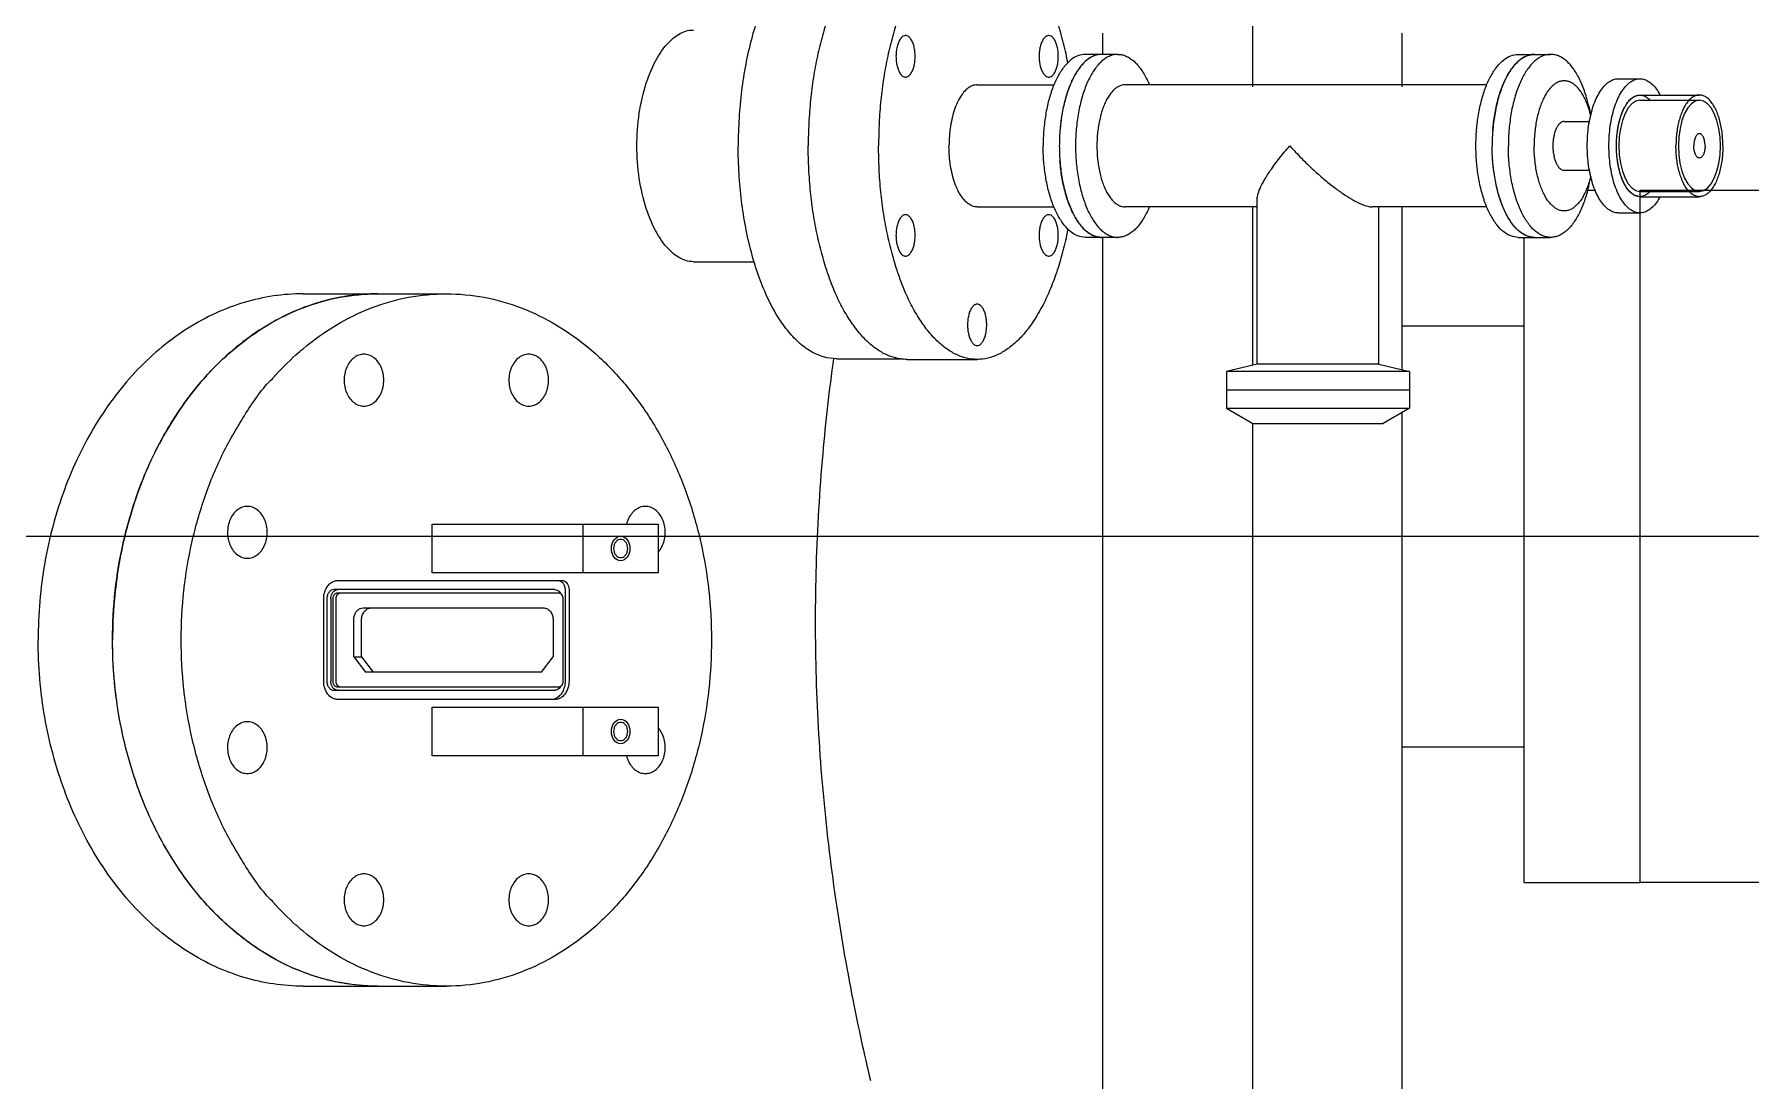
# Model space of a CAD drawing. Extents: x -50 to 48714, y -13211 to 6743.
# Drawn here: x 24376.2 to 24657.6, y -11640.5 to -11469 of the extents above; entities that cross this region are included whole.
import ezdxf

# ---------------------------------------------------------------- set-up
doc = ezdxf.new("R2010")
doc.units = 0
doc.header["$LTSCALE"] = 50
doc.linetypes.add('MITTEX2', pattern=[101.6, 63.5, -12.7, 12.7, -12.7])
doc.layers.get('0').update_dxf_attribs({"linetype": 'CONTINUOUS'})
doc.layers.add('MITTEX2', color=5, linetype='MITTEX2')

# ---------------------------------------------------------------- blocks, each defined once
blk = doc.blocks.new('GK_UE46PGM_S')
at = {"linetype": 'BYBLOCK'}
for p, q in [((-326, 73.7), (-326, 112.5)), ((-350.5, 73.7), (-350.5, 82.5)), ((-301.4, 79), (-301.4, 82.5)), ((-369.5, 79), (-374.82, 79)), ((-303.86, 79), (-298.54, 79)), ((-385.91, 75), (-389.46, 75)), ((-364.36, 74), (-305.05, 74)), ((-280.8, 74), (-293.4, 74)), ((-389.46, 72.33), (-399.21, 72.33)), ((-389.46, 71.47), (-399.21, 71.47)), ((-381.07, 70.49), (-381.39, 69)), ((-377.04, 68), (-381.19, 68)), ((-377.04, 60), (-381.19, 60)), ((-389.46, 56.53), (-399.21, 56.53)), ((-380.88, 56.75), (-382.1, 56.75)), ((-381.07, 57.51), (-381.39, 59)), ((-389.46, 55.67), (-399.21, 55.67)), ((-364.36, 54), (-345.55, 54)), ((-350.5, 27.29), (-350.5, 54)), ((-346.68, 28.23), (-346.68, 54)), ((-326.68, 28.23), (-326.68, 55.14)), ((-326.68, 54), (-305.05, 54)), ((-326, 28.06), (-326, 54)), ((-280.8, 54), (-293.4, 54)), ((-389.5, -56.75), (-389.5, 53)), ((-385.91, 53), (-389.46, 53)), ((-369.5, 49), (-374.82, 49)), ((-370.5, -56.75), (-370.5, 49)), ((-303.86, 49), (-298.54, 49)), ((-301.4, -140.5), (-301.4, 49)), ((-234.28, 45), (-244.26, 45)), ((-170.31, 39.75), (-193.77, 39.75)), ((-350.5, 34.5), (-370.5, 34.5)), ((-346.68, 28.23), (-351.68, 27)), ((-346.68, 28.23), (-326.68, 28.23)), ((-326.68, 28.23), (-321.68, 27)), ((-269.27, 29), (-280.8, 29)), ((-257.73, 29.1), (-268.18, 29.1)), ((-351.68, 27), (-321.68, 27)), ((-351.68, 27), (-351.68, 21)), ((-321.68, 27), (-321.68, 21)), ((-321.68, 24), (-351.68, 24)), ((-321.68, 21), (-351.68, 21)), ((-351.68, 21), (-347.35, 18.5)), ((-350.5, -140.5), (-350.5, 20.32)), ((-321.68, 21), (-326.01, 18.5)), ((-326.01, 18.5), (-347.35, 18.5)), ((-326, -140.5), (-326, 18.5)), ((-191.47, 2), (-228.48, 2)), ((-228.48, 2), (-228.48, -6)), ((-216.22, -6), (-216.22, 2)), ((-191.47, -6), (-191.47, 2)), ((-228.48, -6), (-191.47, -6)), ((-175.96, -7.25), (-212.73, -7.25)), ((-213.88, -8.75), (-213.88, -23.75)), ((-213.24, -8.75), (-213.24, -23.75)), ((-212.86, -10.25), (-212.86, -23.75)), ((-175.96, -9.25), (-212.1, -9.25)), ((-211.58, -8.75), (-175.32, -8.75)), ((-175.71, -23.75), (-175.71, -10.25)), ((-175.19, -23.75), (-175.19, -10.25)), ((-174.81, -10.25), (-174.81, -23.75)), ((-174.17, -10.25), (-174.17, -23.75)), ((-173.66, -23.75), (-173.66, -10.25)), ((-211.27, -13.75), (-211.27, -19.75)), ((-180.11, -11.75), (-209.74, -11.75)), ((-179.87, -19.75), (-179.87, -13.75)), ((-178.58, -19.75), (-178.58, -13.75)), ((-209.36, -22.25), (-211.27, -19.75)), ((-209.36, -22.25), (-180.5, -22.25)), ((-179.87, -19.75), (-181.78, -22.25)), ((-178.58, -19.75), (-180.5, -22.25)), ((-178.58, -19.75), (-179.87, -19.75)), ((-212.1, -24.75), (-175.96, -24.75)), ((-175.32, -25.25), (-211.58, -25.25)), ((-191.47, -28), (-228.48, -28)), ((-228.48, -28), (-228.48, -36)), ((-216.22, -36), (-216.22, -28)), ((-211.58, -26.75), (-175.96, -26.75)), ((-191.47, -36), (-191.47, -28)), ((-350.5, -34.5), (-370.5, -34.5)), ((-228.48, -36), (-191.47, -36)), ((-370.5, -56.75), (-389.5, -56.75)), ((-170.31, -73.75), (-193.77, -73.75))]:
    blk.add_line(p, q, dxfattribs=at)
for points in [[(-402.66, 64), (-402.6, 65.45), (-402.4, 66.85), (-402.09, 68.14), (-401.65, 69.29), (-401.13, 70.21), (-400.54, 70.9), (-399.9, 71.33), (-399.21, 71.47)], [(-399.21, 71.47), (-398.54, 71.33), (-397.9, 70.91), (-397.3, 70.23), (-396.77, 69.29), (-396.34, 68.16), (-396.03, 66.87), (-395.83, 65.48), (-395.76, 64)], [(-389.46, 71.47), (-388.79, 71.33), (-388.14, 70.91), (-387.55, 70.23), (-387.02, 69.29), (-386.59, 68.16), (-386.27, 66.87), (-386.07, 65.48), (-386, 64)], [(-399.21, 56.53), (-399.88, 56.67), (-400.53, 57.09), (-401.12, 57.77), (-401.65, 58.71), (-402.08, 59.84), (-402.4, 61.13), (-402.6, 62.52), (-402.66, 64)], [(-395.76, 64), (-395.83, 62.55), (-396.02, 61.15), (-396.34, 59.86), (-396.77, 58.71), (-397.29, 57.79), (-397.89, 57.1), (-398.53, 56.67), (-399.21, 56.53)], [(-386, 64), (-386.07, 62.55), (-386.26, 61.15), (-386.58, 59.86), (-387.02, 58.71), (-387.54, 57.79), (-388.13, 57.1), (-388.77, 56.67), (-389.46, 56.53)], [(-220.82, -2), (-220.85, -1.61), (-220.93, -1.24), (-221.07, -0.89), (-221.27, -0.59), (-221.5, -0.34), (-221.76, -0.15), (-222.05, -0.04), (-222.35, 0), (-222.65, -0.04), (-222.93, -0.15), (-223.2, -0.33), (-223.43, -0.59), (-223.62, -0.89), (-223.76, -1.23), (-223.85, -1.6), (-223.88, -2)], [(-223.88, -2), (-223.85, -2.39), (-223.77, -2.76), (-223.62, -3.11), (-223.43, -3.41), (-223.2, -3.66), (-222.94, -3.85), (-222.65, -3.96), (-222.35, -4), (-222.05, -3.96), (-221.76, -3.85), (-221.5, -3.67), (-221.27, -3.41), (-221.08, -3.11), (-220.93, -2.77), (-220.85, -2.4), (-220.82, -2)], [(-220.82, -32), (-220.85, -31.61), (-220.93, -31.24), (-221.07, -30.89), (-221.27, -30.59), (-221.5, -30.34), (-221.76, -30.15), (-222.05, -30.04), (-222.35, -30), (-222.65, -30.04), (-222.93, -30.15), (-223.2, -30.33), (-223.43, -30.59), (-223.62, -30.89), (-223.76, -31.23), (-223.85, -31.6), (-223.88, -32)], [(-223.88, -32), (-223.85, -32.39), (-223.77, -32.76), (-223.62, -33.11), (-223.43, -33.41), (-223.2, -33.66), (-222.94, -33.85), (-222.65, -33.96), (-222.35, -34), (-222.05, -33.96), (-221.76, -33.85), (-221.5, -33.67), (-221.27, -33.41), (-221.08, -33.11), (-220.93, -32.77), (-220.85, -32.4), (-220.82, -32)]]:
    blk.add_lwpolyline(points, dxfattribs=at)
blk.add_arc((7, 8), 126.5, 145.3814, 134.7385, dxfattribs=at)
for points, start_tangent, end_tangent in [([(-280.8, 99), (-279.92, 98.95), (-278.18, 98.54), (-276.47, 97.72), (-274.82, 96.51), (-273.23, 94.92), (-271.73, 92.97), (-270.33, 90.68), (-269.06, 88.07), (-267.93, 85.18), (-266.95, 82.04), (-266.13, 78.7), (-265.48, 75.18), (-265.01, 71.52), (-264.73, 67.78), (-264.64, 64)], (1, 0), (0, -1)), ([(-261.37, 94.54), (-260.2, 92.97), (-258.8, 90.68), (-257.53, 88.07), (-256.4, 85.18), (-255.42, 82.04), (-254.6, 78.7), (-253.95, 75.18), (-253.48, 71.52), (-253.2, 67.78), (-253.1, 64)], (0.636494, -0.771282), (0, -1)), ([(-248.79, 93.03), (-247.92, 91.69), (-246.34, 88.68), (-244.95, 85.25), (-243.78, 81.45), (-242.85, 77.36), (-242.17, 73.03), (-241.76, 68.56), (-241.62, 64)], (0.568989, -0.822345), (0, -1)), ([(-295.69, 77.59), (-295.46, 78.7), (-294.64, 82.04), (-294.08, 83.94)], (0.191058, 0.981579), (0.304817, 0.952411)), ([(-294.1, 78.68), (-294.06, 79.49), (-293.92, 80.26), (-293.71, 80.93), (-293.43, 81.47), (-293.09, 81.85), (-292.72, 82.05), (-292.53, 82.07)], (0, 1), (1, 0)), ([(-292.53, 82.07), (-292.34, 82.05), (-291.98, 81.85), (-291.64, 81.47), (-291.36, 80.93), (-291.14, 80.26), (-291.01, 79.49), (-290.96, 78.68)], (1, 0), (0, -1)), ([(-270.63, 78.68), (-270.58, 79.49), (-270.45, 80.26), (-270.24, 80.93), (-269.95, 81.47), (-269.62, 81.85), (-269.25, 82.05), (-269.06, 82.07)], (0, 1), (1, 0)), ([(-269.06, 82.07), (-268.87, 82.05), (-268.5, 81.85), (-268.17, 81.47), (-267.89, 80.93), (-267.67, 80.26), (-267.54, 79.49), (-267.49, 78.68)], (1, 0), (0, -1)), ([(-230.77, 81.48), (-233.02, 82.81), (-234.28, 82.99)], (-0.747295, 0.664492), (-1, 0.000705)), ([(-381.07, 70.49), (-381.02, 70.69), (-380.71, 71.9), (-380.35, 73.04), (-379.94, 74.11), (-379.49, 75.09), (-378.99, 75.97), (-378.47, 76.75), (-377.91, 77.43), (-377.32, 77.99), (-376.72, 78.43), (-376.09, 78.74), (-375.46, 78.94), (-374.82, 79)], (0.216245, 0.976339), (1, 0)), ([(-374.82, 79), (-374.18, 78.94), (-373.55, 78.74), (-372.92, 78.43), (-372.32, 77.99), (-371.73, 77.43), (-371.17, 76.75), (-370.65, 75.97), (-370.15, 75.09), (-369.7, 74.11), (-369.29, 73.04), (-368.93, 71.9), (-368.62, 70.69), (-368.36, 69.42), (-368.16, 68.1), (-368.01, 66.76), (-367.92, 65.38), (-367.89, 64)], (1, 0), (0, -1)), ([(-372.16, 79), (-371.52, 78.94), (-370.89, 78.74), (-370.26, 78.43), (-369.66, 77.99), (-369.07, 77.43), (-368.51, 76.75), (-367.99, 75.97), (-367.49, 75.09), (-367.04, 74.11), (-366.63, 73.04), (-366.27, 71.9), (-365.96, 70.69), (-365.7, 69.42), (-365.5, 68.1), (-365.35, 66.76), (-365.26, 65.38), (-365.23, 64)], (1, 0), (0, -1)), ([(-371.01, 78.79), (-372.16, 79)], (-0.940338, 0.340242), (-1, 0)), ([(-365.33, 66.48), (-365.34, 66.6), (-365.65, 69.13), (-366.16, 71.5), (-366.85, 73.64), (-367.71, 75.49), (-368.7, 76.99), (-369.79, 78.1), (-370.96, 78.77), (-371.01, 78.79)], (-0.077264, 0.997011), (-0.940338, 0.340242)), ([(-369.5, 49), (-368.3, 49.23), (-367.13, 49.9), (-366.04, 51.01), (-365.05, 52.51), (-364.19, 54.36), (-363.5, 56.5), (-362.99, 58.87), (-362.68, 61.4), (-362.57, 64), (-362.68, 66.6), (-362.99, 69.13), (-363.5, 71.5), (-364.19, 73.64), (-365.05, 75.49), (-366.04, 76.99), (-367.13, 78.1), (-368.3, 78.77), (-369.5, 79)], (1, 0), (-1, 0)), ([(-303.86, 79), (-304.5, 78.94), (-305.13, 78.74), (-305.75, 78.43), (-306.36, 77.99), (-306.95, 77.43), (-307.51, 76.75), (-308.03, 75.97), (-308.53, 75.09), (-308.98, 74.11), (-309.02, 74)], (-1, 0), (-0.381816, -0.924239)), ([(-303.86, 79), (-303.22, 78.94), (-302.59, 78.74), (-301.96, 78.43), (-301.36, 77.99), (-300.77, 77.43), (-300.21, 76.75), (-299.69, 75.97), (-299.19, 75.09), (-298.74, 74.11), (-298.33, 73.04), (-297.97, 71.9), (-297.66, 70.69), (-297.4, 69.42), (-297.2, 68.1), (-297.05, 66.76), (-296.96, 65.38), (-296.93, 64), (-296.96, 62.62), (-297.05, 61.24), (-297.2, 59.9), (-297.4, 58.58), (-297.66, 57.31), (-297.97, 56.1), (-298.33, 54.96), (-298.74, 53.89), (-299.19, 52.91), (-299.69, 52.03), (-300.21, 51.25), (-300.77, 50.57), (-301.36, 50.01), (-301.96, 49.57), (-302.59, 49.26), (-303.22, 49.06), (-303.86, 49)], (1, 0), (-1, 0)), ([(-301.2, 79), (-300.05, 78.79)], (1, 0), (0.940189, -0.340652)), ([(-301.2, 79), (-300.56, 78.94), (-299.93, 78.74), (-299.3, 78.43), (-298.7, 77.99), (-298.11, 77.43), (-297.55, 76.75), (-297.02, 75.97), (-296.53, 75.09), (-296.08, 74.11), (-295.67, 73.04), (-295.31, 71.9), (-295, 70.69), (-294.74, 69.42), (-294.54, 68.1), (-294.39, 66.76), (-294.3, 65.38), (-294.27, 64), (-294.3, 62.62), (-294.39, 61.24), (-294.54, 59.9), (-294.74, 58.58), (-295, 57.31), (-295.31, 56.1), (-295.67, 54.96), (-296.08, 53.89), (-296.53, 52.91), (-297.02, 52.03), (-297.55, 51.25), (-298.11, 50.57), (-298.7, 50.01), (-299.3, 49.57), (-299.93, 49.26), (-300.56, 49.06), (-301.2, 49)], (1, 0), (-1, 0)), ([(-300.05, 78.79), (-300, 78.77), (-298.83, 78.1), (-297.74, 76.99), (-296.75, 75.49), (-295.89, 73.64), (-295.2, 71.5), (-294.69, 69.13), (-294.38, 66.6), (-294.37, 66.48)], (0.940189, -0.340652), (0.077258, -0.997011)), ([(-298.54, 79), (-297.33, 78.77), (-296.17, 78.1), (-295.07, 76.99), (-294.09, 75.49), (-293.23, 73.64), (-292.54, 71.5), (-292.03, 69.13), (-291.72, 66.6), (-291.61, 64)], (1, 0), (0, -1)), ([(-230.55, 81.28), (-230.77, 81.48)], (-0.725948, 0.68775), (-0.747295, 0.664492)), ([(-225.01, 64), (-225.41, 69.35), (-226.55, 74.27), (-228.32, 78.36), (-230.55, 81.28)], (0, 1), (-0.725948, 0.68775)), ([(-292.53, 75.28), (-292.72, 75.3), (-293.09, 75.5), (-293.43, 75.88), (-293.71, 76.42), (-293.92, 77.09), (-294.06, 77.86), (-294.1, 78.68)], (-1, 0), (0, 1)), ([(-290.96, 78.68), (-291.01, 77.86), (-291.14, 77.09), (-291.36, 76.42), (-291.64, 75.88), (-291.98, 75.5), (-292.34, 75.3), (-292.53, 75.28)], (0, -1), (-1, 0)), ([(-269.06, 75.28), (-269.25, 75.3), (-269.62, 75.5), (-269.95, 75.88), (-270.24, 76.42), (-270.45, 77.09), (-270.58, 77.86), (-270.63, 78.68)], (-1, 0), (0, 1)), ([(-267.49, 78.68), (-267.54, 77.86), (-267.67, 77.09), (-267.89, 76.42), (-268.17, 75.88), (-268.5, 75.5), (-268.87, 75.3), (-269.06, 75.28)], (0, -1), (-1, 0)), ([(-389.46, 75), (-389.84, 74.97), (-390.59, 74.72), (-391.31, 74.24), (-392, 73.53), (-392.62, 72.6), (-392.77, 72.34)], (-1, 0), (-0.472837, -0.88115)), ([(-384.38, 64), (-384.43, 65.64), (-384.6, 67.24), (-384.88, 68.77), (-385.26, 70.2), (-385.73, 71.48), (-386.29, 72.6), (-386.92, 73.53), (-387.6, 74.24), (-388.33, 74.72), (-389.08, 74.97), (-389.46, 75)], (0, 1), (-1, 0)), ([(-380.83, 64), (-380.89, 65.64), (-381.05, 67.24), (-381.33, 68.77), (-381.71, 70.2), (-382.18, 71.48), (-382.74, 72.6), (-383.37, 73.53), (-384.05, 74.24), (-384.78, 74.72), (-385.53, 74.97), (-385.91, 75)], (0, 1), (-1, 0)), ([(-380.96, 70.45), (-380.61, 71.34), (-380.23, 72.13), (-379.8, 72.83), (-379.35, 73.43), (-378.86, 73.91), (-378.36, 74.28), (-377.83, 74.53), (-377.3, 74.65), (-376.77, 74.65), (-376.24, 74.53), (-375.72, 74.28), (-375.21, 73.91), (-374.73, 73.43), (-374.27, 72.83), (-373.85, 72.13), (-373.46, 71.34), (-373.12, 70.46), (-372.82, 69.5), (-372.57, 68.48), (-372.37, 67.41), (-372.23, 66.29), (-372.14, 65.15), (-372.11, 64)], (0.330997, 0.943632), (0, -1)), ([(-305.05, 74), (-304.53, 73.94), (-304.02, 73.75), (-303.52, 73.44), (-303.04, 73.01), (-302.59, 72.47), (-302.17, 71.82), (-301.78, 71.07), (-301.44, 70.23), (-301.14, 69.32), (-300.89, 68.34), (-300.69, 67.3), (-300.55, 66.23), (-300.46, 65.12), (-300.43, 64), (-300.46, 62.88), (-300.55, 61.77), (-300.69, 60.7), (-300.89, 59.66), (-301.14, 58.68), (-301.44, 57.77), (-301.78, 56.93), (-302.17, 56.18), (-302.59, 55.53), (-303.04, 54.99), (-303.52, 54.56), (-304.02, 54.25), (-304.53, 54.06), (-305.05, 54)], (1, 0), (-1, 0)), ([(-280.8, 74), (-280.42, 73.97), (-279.66, 73.69), (-278.94, 73.16), (-278.27, 72.37), (-277.67, 71.36), (-277.15, 70.14), (-276.74, 68.76), (-276.43, 67.25), (-276.24, 65.65), (-276.18, 64)], (1, 0), (0, -1)), ([(-403.06, 64), (-403.02, 65.13), (-402.92, 66.25), (-402.74, 67.32), (-402.5, 68.33), (-402.2, 69.26), (-401.84, 70.09), (-401.43, 70.81), (-400.98, 71.4), (-400.5, 71.85), (-400, 72.16), (-399.48, 72.31), (-399.21, 72.33)], (0, 1), (1, 0)), ([(-399.21, 72.33), (-398.95, 72.31), (-398.43, 72.16), (-397.92, 71.85), (-397.44, 71.4), (-396.99, 70.81), (-396.59, 70.09), (-396.23, 69.26), (-395.93, 68.33), (-395.69, 67.32), (-395.51, 66.25), (-395.4, 65.13), (-395.37, 64)], (1, 0), (0, -1)), ([(-389.46, 72.33, 123.37), (-389.77, 72.3, 122.76), (-390.4, 72.08, 121.56), (-391, 71.63, 120.4), (-391.15, 71.48, 120.11)], (-0.461749, 0, -0.887011), (-0.414396, -0.441115, -0.796048)), ([(-385.61, 64), (-385.66, 65.3), (-385.8, 66.57), (-386.03, 67.78), (-386.34, 68.9), (-386.74, 69.89), (-387.2, 70.74), (-387.71, 71.42), (-388.27, 71.92), (-388.85, 72.23), (-389.46, 72.33)], (0, 1), (-1, 0)), ([(-385.61, 64, 130.76), (-385.66, 65.37, 130.66), (-385.82, 66.7, 130.36), (-386.07, 67.96, 129.87), (-386.42, 69.12, 129.2), (-386.85, 70.13, 128.38), (-387.35, 70.97, 127.41), (-387.91, 71.63, 126.34), (-388.51, 72.08, 125.19), (-389.14, 72.3, 123.98), (-389.46, 72.33, 123.37)], (-0.000515, 0.999999, -0.000989), (-0.461749, 0, -0.887011)), ([(-381.39, 68.99), (-381.26, 69.5), (-380.96, 70.45)], (0.23707, 0.971493), (0.330997, 0.943632)), ([(-377.04, 68), (-376.87, 67.98), (-376.53, 67.85), (-376.21, 67.58), (-375.92, 67.19), (-375.67, 66.69), (-375.47, 66.11), (-375.32, 65.44), (-375.22, 64.73), (-375.19, 64)], (1, 0), (0, -1)), ([(-400.14, 64), (-400.12, 64.39), (-400.07, 64.77), (-399.98, 65.11), (-399.87, 65.41), (-399.73, 65.66), (-399.57, 65.85), (-399.39, 65.96), (-399.21, 66)], (0, 1), (1, 0)), ([(-399.21, 66), (-399.03, 65.96), (-398.86, 65.85), (-398.7, 65.66), (-398.56, 65.41), (-398.45, 65.11), (-398.36, 64.77), (-398.31, 64.39), (-398.29, 64)], (1, 0), (0, -1)), ([(-403.06, 64), (-403.02, 62.87), (-402.92, 61.75), (-402.74, 60.68), (-402.5, 59.67), (-402.2, 58.74), (-401.84, 57.91), (-401.43, 57.19), (-400.98, 56.6), (-400.5, 56.15), (-400, 55.84), (-399.48, 55.69), (-399.21, 55.67)], (0, -1), (1, 0)), ([(-400.14, 64), (-400.12, 63.61), (-400.07, 63.23), (-399.98, 62.89), (-399.87, 62.59), (-399.73, 62.34), (-399.57, 62.15), (-399.39, 62.04), (-399.21, 62)], (0, -1), (1, 0)), ([(-399.21, 62), (-399.03, 62.04), (-398.86, 62.15), (-398.7, 62.34), (-398.56, 62.59), (-398.45, 62.89), (-398.36, 63.23), (-398.31, 63.61), (-398.29, 64)], (1, 0), (0, 1)), ([(-399.21, 55.67), (-398.95, 55.69), (-398.43, 55.84), (-397.92, 56.15), (-397.44, 56.6), (-396.99, 57.19), (-396.59, 57.91), (-396.23, 58.74), (-395.93, 59.67), (-395.69, 60.68), (-395.51, 61.75), (-395.4, 62.87), (-395.37, 64)], (1, 0), (0, 1)), ([(-389.46, 55.67), (-388.85, 55.77), (-388.27, 56.08), (-387.71, 56.58), (-387.2, 57.26), (-386.74, 58.11), (-386.34, 59.1), (-386.03, 60.22), (-385.8, 61.43), (-385.66, 62.7), (-385.61, 64)], (1, 0), (0, 1)), ([(-389.46, 53), (-389.08, 53.03), (-388.33, 53.28), (-387.6, 53.76), (-386.92, 54.47), (-386.29, 55.4), (-385.73, 56.52), (-385.26, 57.8), (-384.88, 59.23), (-384.6, 60.76), (-384.43, 62.36), (-384.38, 64)], (1, 0), (0, 1)), ([(-389.46, 55.67, 123.37), (-389.14, 55.7, 123.98), (-388.51, 55.92, 125.19), (-387.91, 56.37, 126.34), (-387.35, 57.03, 127.41), (-386.85, 57.87, 128.38), (-386.42, 58.88, 129.2), (-386.07, 60.04, 129.87), (-385.82, 61.3, 130.36), (-385.66, 62.63, 130.66), (-385.61, 64, 130.76)], (0.461749, 0, 0.887011), (0.000515, 0.999999, 0.000989)), ([(-385.91, 53), (-385.53, 53.03), (-384.78, 53.28), (-384.05, 53.76), (-383.37, 54.47), (-382.74, 55.4), (-382.18, 56.52), (-381.71, 57.8), (-381.33, 59.23), (-381.05, 60.76), (-380.89, 62.36), (-380.83, 64)], (1, 0), (0, 1)), ([(-380.96, 57.55), (-380.61, 56.66), (-380.23, 55.87), (-379.8, 55.17), (-379.35, 54.57), (-378.86, 54.09), (-378.36, 53.72), (-377.83, 53.47), (-377.3, 53.35), (-376.77, 53.35), (-376.24, 53.47), (-375.72, 53.72), (-375.21, 54.09), (-374.73, 54.57), (-374.27, 55.17), (-373.85, 55.87), (-373.46, 56.66), (-373.12, 57.54), (-372.82, 58.5), (-372.57, 59.52), (-372.37, 60.59), (-372.23, 61.71), (-372.14, 62.85), (-372.11, 64)], (0.330997, -0.943632), (0, 1)), ([(-375.19, 64), (-375.22, 63.27), (-375.32, 62.56), (-375.47, 61.89), (-375.67, 61.31), (-375.92, 60.81), (-376.21, 60.42), (-376.53, 60.15), (-376.87, 60.02), (-377.04, 60)], (0, -1), (-1, 0)), ([(-374.82, 49), (-374.18, 49.06), (-373.55, 49.26), (-372.92, 49.57), (-372.32, 50.01), (-371.73, 50.57), (-371.17, 51.25), (-370.65, 52.03), (-370.15, 52.91), (-369.7, 53.89), (-369.29, 54.96), (-368.93, 56.1), (-368.62, 57.31), (-368.36, 58.58), (-368.16, 59.9), (-368.01, 61.24), (-367.92, 62.62), (-367.89, 64)], (1, 0), (0, 1)), ([(-372.16, 49), (-371.52, 49.06), (-370.89, 49.26), (-370.26, 49.57), (-369.66, 50.01), (-369.07, 50.57), (-368.51, 51.25), (-367.99, 52.03), (-367.49, 52.91), (-367.04, 53.89), (-366.63, 54.96), (-366.27, 56.1), (-365.96, 57.31), (-365.7, 58.58), (-365.5, 59.9), (-365.35, 61.24), (-365.26, 62.62), (-365.23, 64)], (1, 0), (0, 1)), ([(-371.01, 49.21), (-370.96, 49.23), (-369.79, 49.9), (-368.7, 51.01), (-367.71, 52.51), (-366.85, 54.36), (-366.16, 56.5), (-365.65, 58.87), (-365.34, 61.4), (-365.23, 64)], (0.940338, 0.340242), (0, 1)), ([(-332.06, 64), (-333.96, 61.97), (-335.98, 60.02), (-337.87, 58.36), (-339.59, 57), (-341.15, 55.91), (-342.58, 55.04), (-343.85, 54.42), (-344.84, 54.09), (-345.55, 54)], (-0.668719, -0.743515), (-1, 0)), ([(-326.68, 55.13), (-326.79, 55.9), (-327.17, 56.99), (-327.86, 58.35), (-328.91, 60.01), (-330.36, 61.97), (-332.06, 64)], (0.005979, 0.999982), (-0.668728, 0.743507)), ([(-298.54, 49), (-297.33, 49.23), (-296.17, 49.9), (-295.07, 51.01), (-294.09, 52.51), (-293.23, 54.36), (-292.54, 56.5), (-292.03, 58.87), (-291.72, 61.4), (-291.61, 64)], (1, 0), (0, 1)), ([(-280.8, 29), (-279.92, 29.05), (-278.18, 29.46), (-276.47, 30.28), (-274.82, 31.49), (-273.23, 33.08), (-271.73, 35.03), (-270.33, 37.32), (-269.06, 39.93), (-267.93, 42.82), (-266.95, 45.96), (-266.13, 49.3), (-265.48, 52.82), (-265.01, 56.48), (-264.73, 60.22), (-264.64, 64)], (1, 0), (0, 1)), ([(-280.8, 54), (-280.42, 54.03), (-279.66, 54.31), (-278.94, 54.84), (-278.27, 55.63), (-277.67, 56.64), (-277.15, 57.86), (-276.74, 59.24), (-276.43, 60.75), (-276.24, 62.35), (-276.18, 64)], (1, 0), (0, 1)), ([(-268.18, 29.08), (-266.65, 29.46), (-264.94, 30.28), (-263.28, 31.49), (-261.7, 33.08), (-260.2, 35.03), (-258.8, 37.32), (-257.53, 39.93), (-256.4, 42.82), (-255.42, 45.96), (-254.6, 49.3), (-253.95, 52.82), (-253.48, 56.48), (-253.2, 60.22), (-253.1, 64)], (0.989526, 0.144352), (0, 1)), ([(-257.73, 29.1), (-255.63, 29.4), (-253.56, 30.29), (-251.57, 31.76), (-249.68, 33.78), (-247.92, 36.31), (-246.34, 39.32), (-244.95, 42.75), (-243.78, 46.55), (-242.85, 50.64), (-242.17, 54.97), (-241.76, 59.44), (-241.62, 64)], (1, 0), (0, 1)), ([(-230.55, 46.72), (-228.32, 49.64), (-226.55, 53.73), (-225.41, 58.65), (-225.01, 64)], (0.725947, 0.68775), (0, 1)), ([(-300.05, 49.21), (-300, 49.23), (-298.83, 49.9), (-297.74, 51.01), (-296.75, 52.51), (-295.89, 54.36), (-295.2, 56.5), (-294.69, 58.87), (-294.38, 61.4), (-294.37, 61.52)], (0.940189, 0.340652), (0.077258, 0.997011)), ([(-391.15, 56.52, 120.11), (-391, 56.37, 120.4), (-390.4, 55.92, 121.56), (-389.77, 55.7, 122.76), (-389.46, 55.67, 123.37)], (0.414396, -0.441115, 0.796048), (0.461749, 0, 0.887011)), ([(-381.39, 59.01), (-381.26, 58.5), (-380.96, 57.55)], (0.23707, -0.971493), (0.330997, -0.943632)), ([(-381.07, 57.51), (-381.02, 57.31), (-380.71, 56.1), (-380.35, 54.96), (-379.94, 53.89), (-379.49, 52.91), (-378.99, 52.03), (-378.47, 51.25), (-377.91, 50.57), (-377.32, 50.01), (-376.72, 49.57), (-376.09, 49.26), (-375.46, 49.06), (-374.82, 49)], (0.216245, -0.976339), (1, 0)), ([(-392.77, 55.66), (-392.62, 55.4), (-392, 54.47), (-391.31, 53.76), (-390.59, 53.28), (-389.84, 53.03), (-389.46, 53)], (0.472837, -0.88115), (1, 0)), ([(-309.02, 54), (-308.98, 53.89), (-308.53, 52.91), (-308.03, 52.03), (-307.51, 51.25), (-306.95, 50.57), (-306.36, 50.01), (-305.75, 49.57), (-305.13, 49.26), (-304.5, 49.06), (-303.86, 49)], (0.381816, -0.924239), (1, 0)), ([(-294.1, 49.33), (-294.06, 50.14), (-293.92, 50.91), (-293.71, 51.58), (-293.43, 52.12), (-293.09, 52.5), (-292.72, 52.7), (-292.53, 52.72)], (0, 1), (1, 0)), ([(-292.53, 52.72), (-292.34, 52.7), (-291.98, 52.5), (-291.64, 52.12), (-291.36, 51.58), (-291.14, 50.91), (-291.01, 50.14), (-290.96, 49.33)], (1, 0), (0, -1)), ([(-270.63, 49.33), (-270.58, 50.14), (-270.45, 50.91), (-270.24, 51.58), (-269.95, 52.12), (-269.62, 52.5), (-269.25, 52.7), (-269.06, 52.72)], (0, 1), (1, 0)), ([(-269.06, 52.72), (-268.87, 52.7), (-268.5, 52.5), (-268.17, 52.12), (-267.89, 51.58), (-267.67, 50.91), (-267.54, 50.14), (-267.49, 49.33)], (1, 0), (0, -1)), ([(-372.16, 49), (-371.01, 49.21)], (1, 0), (0.940338, 0.340242)), ([(-301.2, 49), (-300.05, 49.21)], (1, 0), (0.940189, 0.340652)), ([(-295.69, 50.41), (-295.46, 49.3), (-294.64, 45.96), (-293.66, 42.82), (-292.53, 39.93), (-291.26, 37.32), (-289.87, 35.03), (-288.37, 33.08), (-286.78, 31.49), (-285.12, 30.28), (-283.41, 29.46), (-281.67, 29.05), (-280.8, 29)], (0.191058, -0.981579), (1, 0)), ([(-292.53, 45.93), (-292.72, 45.95), (-293.09, 46.15), (-293.43, 46.53), (-293.71, 47.07), (-293.92, 47.74), (-294.06, 48.51), (-294.1, 49.33)], (-1, 0), (0, 1)), ([(-290.96, 49.33), (-291.01, 48.51), (-291.14, 47.74), (-291.36, 47.07), (-291.64, 46.53), (-291.98, 46.15), (-292.34, 45.95), (-292.53, 45.93)], (0, -1), (-1, 0)), ([(-269.06, 45.93), (-269.25, 45.95), (-269.62, 46.15), (-269.95, 46.53), (-270.24, 47.07), (-270.45, 47.74), (-270.58, 48.51), (-270.63, 49.33)], (-1, 0), (0, 1)), ([(-267.49, 49.33), (-267.54, 48.51), (-267.67, 47.74), (-267.89, 47.07), (-268.17, 46.53), (-268.5, 46.15), (-268.87, 45.95), (-269.06, 45.93)], (0, -1), (-1, 0)), ([(-234.28, 45.01), (-233.02, 45.19), (-230.77, 46.52)], (1, 0.000705), (0.747298, 0.664489)), ([(-230.77, 46.52), (-230.55, 46.72)], (0.747298, 0.664489), (0.725947, 0.68775)), ([(-193.77, 39.75), (-199.96, 39.17), (-206.02, 37.45), (-211.83, 34.62), (-217.27, 30.74), (-222.24, 25.89), (-226.63, 20.16), (-230.34, 13.68), (-233.32, 6.57), (-235.48, -1.01), (-236.8, -8.92), (-237.24, -17)], (-1, 0), (0, -1)), ([(-169.11, 29.74), (-170.27, 30.74), (-175.71, 34.62), (-181.52, 37.45), (-187.58, 39.17), (-193.77, 39.75)], (-0.743652, 0.668567), (-1, 0)), ([(-141.19, 0.57), (-142.98, 6.57), (-145.95, 13.68), (-149.67, 20.16), (-154.05, 25.89), (-159.02, 30.74), (-164.46, 34.62), (-170.27, 37.45), (-176.34, 39.17), (-182.52, 39.75)], (-0.241983, 0.970281), (-1, 0)), ([(-182.52, 39.75), (-177.66, 39.39), (-176.89, 39.27)], (1, 0), (0.98574, -0.168274)), ([(-170.31, 39.75), (-165.44, 39.39), (-160.64, 38.33), (-155.95, 36.57), (-151.45, 34.13), (-147.18, 31.05), (-143.2, 27.37), (-139.57, 23.13), (-136.32, 18.38), (-133.5, 13.19), (-131.14, 7.62), (-129.28, 1.74), (-127.93, -4.37), (-127.11, -10.65), (-126.84, -17)], (1, 0), (0, -1)), ([(-282.37, 34.65), (-282.32, 35.46), (-282.19, 36.23), (-281.97, 36.9), (-281.69, 37.45), (-281.35, 37.83), (-280.99, 38.03), (-280.8, 38.05)], (0, 1), (1, 0)), ([(-280.8, 38.05), (-280.61, 38.03), (-280.24, 37.83), (-279.91, 37.45), (-279.62, 36.9), (-279.41, 36.23), (-279.27, 35.46), (-279.23, 34.65)], (1, 0), (0, -1)), ([(-176.89, 39.27), (-172.85, 38.33), (-168.16, 36.57), (-163.66, 34.13), (-159.39, 31.05), (-155.42, 27.37), (-151.78, 23.13), (-148.53, 18.38), (-145.71, 13.19), (-143.35, 7.62), (-141.49, 1.74), (-141.19, 0.59)], (0.98574, -0.168274), (0.242266, -0.97021)), ([(-280.8, 31.25), (-280.99, 31.27), (-281.35, 31.47), (-281.69, 31.85), (-281.97, 32.4), (-282.19, 33.07), (-282.32, 33.84), (-282.37, 34.65)], (-1, 0), (0, 1)), ([(-279.23, 34.65), (-279.27, 33.84), (-279.41, 33.07), (-279.62, 32.4), (-279.91, 31.85), (-280.24, 31.47), (-280.61, 31.27), (-280.8, 31.25)], (0, -1), (-1, 0)), ([(-269.27, 29), (-268.39, 29.05), (-268.18, 29.08)], (1, 0), (0.989526, 0.144352)), ([(-257.25, 29.16), (-255.48, 13.57), (-254.39, -4.76), (-254.39, -23.25), (-255.48, -41.59), (-257.58, -59.46), (-260.41, -75.95), (-263.29, -89.22)], (0.137335, -0.990525), (-0.23067, -0.973032)), ([(-210.54, 25.59), (-210.43, 26.69), (-210.11, 27.72), (-209.59, 28.6), (-208.91, 29.27), (-208.13, 29.7), (-207.29, 29.84)], (0, 1), (1, 0)), ([(-207.29, 29.84), (-206.44, 29.7), (-205.66, 29.27), (-204.98, 28.6), (-204.47, 27.72), (-204.14, 26.69), (-204.03, 25.59)], (1, 0), (0, -1)), ([(-183.51, 25.59), (-183.4, 26.69), (-183.08, 27.72), (-182.56, 28.6), (-181.88, 29.27), (-181.1, 29.7), (-180.26, 29.84)], (0, 1), (1, 0)), ([(-180.26, 29.84), (-179.41, 29.7), (-178.63, 29.27), (-177.95, 28.6), (-177.44, 27.72), (-177.11, 26.69), (-177, 25.59)], (1, 0), (0, -1)), ([(-165.38, 25.97), (-169.11, 29.74)], (-0.664067, 0.747673), (-0.743652, 0.668567)), ([(-207.29, 21.34), (-208.13, 21.49), (-208.91, 21.91), (-209.59, 22.59), (-210.11, 23.47), (-210.43, 24.49), (-210.54, 25.59)], (-1, 0), (0, 1)), ([(-204.03, 25.59), (-204.14, 24.49), (-204.47, 23.47), (-204.98, 22.59), (-205.66, 21.91), (-206.44, 21.49), (-207.29, 21.34)], (0, -1), (-1, 0)), ([(-180.26, 21.34), (-181.1, 21.49), (-181.88, 21.91), (-182.56, 22.59), (-183.08, 23.47), (-183.4, 24.49), (-183.51, 25.59)], (-1, 0), (0, 1)), ([(-177, 25.59), (-177.11, 24.49), (-177.44, 23.47), (-177.95, 22.59), (-178.63, 21.91), (-179.41, 21.49), (-180.26, 21.34)], (0, -1), (-1, 0)), ([(-150.3, -17), (-150.74, -8.92), (-152.06, -1.01), (-154.23, 6.57), (-157.2, 13.68), (-160.92, 20.16), (-165.3, 25.89), (-165.38, 25.97)], (0, 1), (-0.664067, 0.747673)), ([(-229.65, 0.64), (-229.54, 1.74), (-229.22, 2.77), (-228.7, 3.65), (-228.03, 4.32), (-227.24, 4.75), (-226.4, 4.89)], (0, 1), (1, 0)), ([(-226.4, 4.89), (-225.56, 4.75), (-224.77, 4.32), (-224.1, 3.65), (-223.58, 2.77), (-223.31, 2.01)], (1, 0), (0.251065, -0.96797)), ([(-164.4, 0.64), (-164.29, 1.74), (-163.96, 2.77), (-163.45, 3.65), (-162.77, 4.32), (-161.99, 4.75), (-161.14, 4.89)], (0, 1), (1, 0)), ([(-161.14, 4.89), (-160.3, 4.75), (-159.52, 4.32), (-158.84, 3.65), (-158.33, 2.77), (-158, 1.74), (-157.89, 0.64)], (1, 0), (0, -1)), ([(-228.5, -2.61), (-228.7, -2.36), (-229.22, -1.48), (-229.54, -0.46), (-229.65, 0.64)], (-0.671859, 0.740679), (0, 1)), ([(-161.14, -3.61), (-161.99, -3.46), (-162.77, -3.04), (-163.45, -2.36), (-163.96, -1.48), (-164.29, -0.46), (-164.4, 0.64)], (-1, 0), (0, 1)), ([(-157.89, 0.64), (-158, -0.46), (-158.33, -1.48), (-158.84, -2.36), (-159.52, -3.04), (-160.3, -3.46), (-161.14, -3.61)], (0, -1), (-1, 0)), ([(-141.19, 0.59), (-140.14, -4.37), (-139.42, -9.65)], (0.242266, -0.97021), (0.099547, -0.995033)), ([(-139.05, -17), (-139.49, -8.92), (-140.81, -1.01), (-141.19, 0.57)], (0, 1), (-0.241983, 0.970281)), ([(-223.5, -2), (-223.43, -1.49), (-223.23, -1.04), (-222.92, -0.7), (-222.55, -0.52), (-222.35, -0.5)], (0, 1), (1, 0)), ([(-222.35, -3.5), (-222.55, -3.48), (-222.92, -3.3), (-223.23, -2.96), (-223.43, -2.51), (-223.5, -2)], (-1, 0), (0, 1)), ([(-222.35, -0.5), (-222.15, -0.52), (-221.77, -0.7), (-221.47, -1.04), (-221.27, -1.49), (-221.2, -2)], (1, 0), (0, -1)), ([(-221.2, -2), (-221.27, -2.51), (-221.47, -2.96), (-221.77, -3.3), (-222.15, -3.48), (-222.35, -3.5)], (0, -1), (-1, 0)), ([(-212.73, -7.25), (-213.09, -7.32), (-213.41, -7.54), (-213.66, -7.87), (-213.82, -8.29), (-213.88, -8.75)], (-1, 0), (0, -1)), ([(-212.59, -7.4), (-212.9, -7.69), (-213.15, -8.18), (-213.24, -8.75)], (-0.842953, -0.537988), (0, -1)), ([(-212.53, -7.36), (-212.59, -7.4)], (-0.881448, -0.472281), (-0.842953, -0.537988)), ([(-212.09, -7.25), (-212.53, -7.36)], (-1, 0), (-0.881448, -0.472281)), ([(-173.66, -10.25), (-173.74, -9.47), (-173.97, -8.75), (-174.34, -8.13), (-174.81, -7.65), (-175.37, -7.35), (-175.96, -7.25)], (0, 1), (-1, 0)), ([(-212.8, -9.87), (-212.86, -10.25)], (-0.302258, -0.953226), (0, -1)), ([(-212.56, -9.45), (-212.64, -9.54), (-212.8, -9.87)], (-0.707776, -0.706437), (-0.302258, -0.953226)), ([(-212.1, -9.25), (-212.39, -9.33), (-212.56, -9.45)], (-1, 0), (-0.707776, -0.706437)), ([(-211.58, -8.75), (-211.94, -8.82), (-212.26, -9.04), (-212.51, -9.37)], (-1, 0), (-0.486541, -0.873658)), ([(-175.71, -10.25), (-175.77, -9.87), (-175.93, -9.54), (-176.18, -9.33), (-176.47, -9.25)], (0, 1), (-1, 0)), ([(-175.18, -9.15), (-175.29, -9.04), (-175.61, -8.82), (-175.96, -8.75)], (-0.640031, 0.768349), (-1, 0)), ([(-175.72, -9.3), (-175.96, -9.25)], (-0.921275, 0.388912), (-1, 0)), ([(-175.19, -10.25), (-175.23, -9.94), (-175.34, -9.66), (-175.51, -9.44), (-175.72, -9.3)], (0, 1), (-0.921275, 0.388912)), ([(-175.32, -8.75), (-174.88, -8.86), (-174.51, -9.19), (-174.26, -9.68), (-174.17, -10.25)], (1, 0), (0, -1)), ([(-174.81, -10.25), (-174.87, -9.79), (-175.03, -9.37), (-175.18, -9.15)], (0, 1), (-0.640031, 0.768349)), ([(-139.42, -9.65), (-139.32, -10.65), (-139.05, -17)], (0.099547, -0.995033), (0, -1)), ([(-209.74, -11.75), (-210.33, -11.9), (-210.83, -12.34), (-211.16, -12.98), (-211.27, -13.75)], (-1, 0), (0, -1)), ([(-179.87, -13.75), (-179.98, -12.98), (-180.32, -12.34), (-180.81, -11.9), (-181.4, -11.75)], (0, 1), (-1, 0)), ([(-178.58, -13.75), (-178.66, -13.13), (-178.87, -12.57), (-179.21, -12.13), (-179.64, -11.85), (-180.11, -11.75)], (0, 1), (-1, 0)), ([(-237.24, -17), (-236.8, -25.08), (-235.48, -32.99), (-233.32, -40.57), (-230.34, -47.68), (-226.63, -54.16), (-222.24, -59.89), (-217.27, -64.74), (-211.83, -68.62), (-206.02, -71.45), (-199.96, -73.17), (-193.77, -73.75)], (0, -1), (1, 0)), ([(-170.31, -73.75), (-165.44, -73.39), (-160.64, -72.33), (-155.95, -70.57), (-151.45, -68.13), (-147.18, -65.05), (-143.2, -61.37), (-139.57, -57.13), (-136.32, -52.38), (-133.5, -47.19), (-131.14, -41.62), (-129.28, -35.74), (-127.93, -29.63), (-127.11, -23.35), (-126.84, -17)], (1, 0), (0, 1)), ([(-165.38, -59.97), (-165.3, -59.89), (-160.92, -54.16), (-157.2, -47.68), (-154.23, -40.57), (-152.06, -32.99), (-150.74, -25.08), (-150.3, -17)], (0.664067, 0.747673), (0, 1)), ([(-141.19, -34.57), (-140.81, -32.99), (-139.49, -25.08), (-139.05, -17)], (0.241983, 0.970281), (0, 1)), ([(-139.42, -24.35), (-139.32, -23.35), (-139.05, -17)], (0.099547, 0.995033), (0, 1)), ([(-213.88, -23.75), (-213.8, -24.53), (-213.57, -25.25), (-213.21, -25.87), (-212.73, -26.35), (-212.18, -26.65), (-211.58, -26.75)], (0, -1), (1, 0)), ([(-213.24, -23.75), (-213.12, -24.68), (-212.8, -25.51), (-212.29, -26.18), (-211.65, -26.6)], (0, -1), (0.921275, -0.388912)), ([(-212.86, -23.75), (-212.8, -24.13)], (0, -1), (0.302258, -0.953226)), ([(-212.8, -24.13), (-212.64, -24.46), (-212.56, -24.55)], (0.302258, -0.953226), (0.707776, -0.706437)), ([(-212.56, -24.54), (-212.51, -24.63)], (0.428201, -0.903683), (0.486541, -0.873658)), ([(-212.56, -24.55), (-212.39, -24.67), (-212.1, -24.75)], (0.707776, -0.706437), (1, 0)), ([(-212.51, -24.63), (-212.26, -24.96), (-211.94, -25.18), (-211.58, -25.25)], (0.486541, -0.873658), (1, 0)), ([(-176.47, -24.75), (-176.18, -24.67)], (1, 0), (0.881448, 0.472281)), ([(-176.18, -24.67), (-175.93, -24.46), (-175.77, -24.13), (-175.71, -23.75)], (0.881448, 0.472281), (0, 1)), ([(-175.96, -24.75), (-175.72, -24.7)], (1, 0), (0.921275, 0.388912)), ([(-175.96, -25.25), (-175.61, -25.18)], (1, 0), (0.921275, 0.388912)), ([(-175.72, -24.7), (-175.51, -24.56), (-175.34, -24.34), (-175.23, -24.06), (-175.19, -23.75)], (0.921275, 0.388912), (0, 1)), ([(-175.61, -25.18), (-175.29, -24.96), (-175.18, -24.85)], (0.921275, 0.388912), (0.640031, 0.768349)), ([(-175.37, -26.65), (-174.81, -26.35), (-174.34, -25.87), (-173.97, -25.25), (-173.74, -24.53), (-173.66, -23.75)], (0.9442, 0.329372), (0, 1)), ([(-174.17, -23.75), (-174.26, -24.32), (-174.51, -24.81), (-174.88, -25.14), (-175.32, -25.25)], (0, -1), (-1, 0)), ([(-175.18, -24.85), (-175.03, -24.63), (-174.87, -24.21), (-174.81, -23.75)], (0.640031, 0.768349), (0, 1)), ([(-141.19, -34.59), (-140.14, -29.63), (-139.42, -24.35)], (0.242266, 0.97021), (0.099547, 0.995033)), ([(-211.65, -26.6), (-211.56, -26.64)], (0.921275, -0.388912), (0.939527, -0.342475)), ([(-175.96, -26.75), (-175.37, -26.65)], (1, 0), (0.9442, 0.329372)), ([(-223.5, -32), (-223.43, -31.49), (-223.23, -31.04), (-222.92, -30.7), (-222.55, -30.52), (-222.35, -30.5)], (0, 1), (1, 0)), ([(-222.35, -30.5), (-222.15, -30.52), (-221.77, -30.7), (-221.47, -31.04), (-221.27, -31.49), (-221.2, -32)], (1, 0), (0, -1)), ([(-164.4, -34.64), (-164.29, -33.54), (-163.96, -32.52), (-163.45, -31.64), (-162.77, -30.96), (-161.99, -30.54), (-161.14, -30.39)], (0, 1), (1, 0)), ([(-161.14, -30.39), (-160.3, -30.54), (-159.52, -30.96), (-158.84, -31.64), (-158.33, -32.52), (-158, -33.54), (-157.89, -34.64)], (1, 0), (0, -1)), ([(-229.65, -34.64), (-229.54, -33.54), (-229.22, -32.52), (-228.7, -31.64), (-228.5, -31.39)], (0, 1), (0.671859, 0.740679)), ([(-222.35, -33.5), (-222.55, -33.48), (-222.92, -33.3), (-223.23, -32.96), (-223.43, -32.51), (-223.5, -32)], (-1, 0), (0, 1)), ([(-221.2, -32), (-221.27, -32.51), (-221.47, -32.96), (-221.77, -33.3), (-222.15, -33.48), (-222.35, -33.5)], (0, -1), (-1, 0)), ([(-226.4, -38.89), (-227.24, -38.75), (-228.03, -38.32), (-228.7, -37.65), (-229.22, -36.77), (-229.54, -35.74), (-229.65, -34.64)], (-1, 0), (0, 1)), ([(-223.31, -36.01), (-223.58, -36.77), (-224.1, -37.65), (-224.77, -38.32), (-225.56, -38.75), (-226.4, -38.89)], (-0.251065, -0.96797), (-1, 0)), ([(-182.52, -73.75), (-176.34, -73.17), (-170.27, -71.45), (-164.46, -68.62), (-159.02, -64.74), (-154.05, -59.89), (-149.67, -54.16), (-145.95, -47.68), (-142.98, -40.57), (-141.19, -34.57)], (1, 0), (0.241983, 0.970281)), ([(-176.89, -73.27), (-172.85, -72.33), (-168.16, -70.57), (-163.66, -68.13), (-159.39, -65.05), (-155.42, -61.37), (-151.78, -57.13), (-148.53, -52.38), (-145.71, -47.19), (-143.35, -41.62), (-141.49, -35.74), (-141.19, -34.59)], (0.98574, 0.168274), (0.242266, 0.97021)), ([(-161.14, -38.89), (-161.99, -38.75), (-162.77, -38.32), (-163.45, -37.65), (-163.96, -36.77), (-164.29, -35.74), (-164.4, -34.64)], (-1, 0), (0, 1)), ([(-157.89, -34.64), (-158, -35.74), (-158.33, -36.77), (-158.84, -37.65), (-159.52, -38.32), (-160.3, -38.75), (-161.14, -38.89)], (0, -1), (-1, 0)), ([(-210.54, -59.59), (-210.43, -58.49), (-210.11, -57.47), (-209.59, -56.59), (-208.91, -55.91), (-208.13, -55.49), (-207.29, -55.34)], (0, 1), (1, 0)), ([(-207.29, -55.34), (-206.44, -55.49), (-205.66, -55.91), (-204.98, -56.59), (-204.47, -57.47), (-204.14, -58.49), (-204.03, -59.59)], (1, 0), (0, -1)), ([(-183.51, -59.59), (-183.4, -58.49), (-183.08, -57.47), (-182.56, -56.59), (-181.88, -55.91), (-181.1, -55.49), (-180.26, -55.34)], (0, 1), (1, 0)), ([(-180.26, -55.34), (-179.41, -55.49), (-178.63, -55.91), (-177.95, -56.59), (-177.44, -57.47), (-177.11, -58.49), (-177, -59.59)], (1, 0), (0, -1)), ([(-207.29, -63.84), (-208.13, -63.7), (-208.91, -63.27), (-209.59, -62.6), (-210.11, -61.72), (-210.43, -60.69), (-210.54, -59.59)], (-1, 0), (0, 1)), ([(-204.03, -59.59), (-204.14, -60.69), (-204.47, -61.72), (-204.98, -62.6), (-205.66, -63.27), (-206.44, -63.7), (-207.29, -63.84)], (0, -1), (-1, 0)), ([(-180.26, -63.84), (-181.1, -63.7), (-181.88, -63.27), (-182.56, -62.6), (-183.08, -61.72), (-183.4, -60.69), (-183.51, -59.59)], (-1, 0), (0, 1)), ([(-177, -59.59), (-177.11, -60.69), (-177.44, -61.72), (-177.95, -62.6), (-178.63, -63.27), (-179.41, -63.7), (-180.26, -63.84)], (0, -1), (-1, 0)), ([(-169.11, -63.74), (-165.38, -59.97)], (0.743652, 0.668567), (0.664067, 0.747673)), ([(-193.77, -73.75), (-187.58, -73.17), (-181.52, -71.45), (-175.71, -68.62), (-170.27, -64.74), (-169.11, -63.74)], (1, 0), (0.743652, 0.668567)), ([(-182.52, -73.75), (-177.66, -73.39), (-176.89, -73.27)], (1, 0), (0.98574, 0.168274))]:
    blk.add_spline(points, degree=3, dxfattribs=dict(at, start_tangent=start_tangent, end_tangent=end_tangent))
blk = doc.blocks.new('V_DN63_S')
for p, q in [((0, 56.75), (21.5, 56.75)), ((0, -56.75), (0, 56.75)), ((21.5, -56.75), (0, -56.75))]:
    blk.add_line(p, q)

msp = doc.modelspace()

# ---------------------------------------------------------------- linework, layer by layer
at = {"layer": 'MITTEX2'}
msp.add_line((24250, -11551.26), (26000, -11551.26), dxfattribs=at)

# ---------------------------------------------------------------- block references
at = {"xscale": -1}
msp.add_blockref('GK_UE46PGM_S', (24250, -11551.26), dxfattribs=at)
msp.add_blockref('V_DN63_S', (24639.5, -11551.26))

doc.saveas('drawing.dxf')
